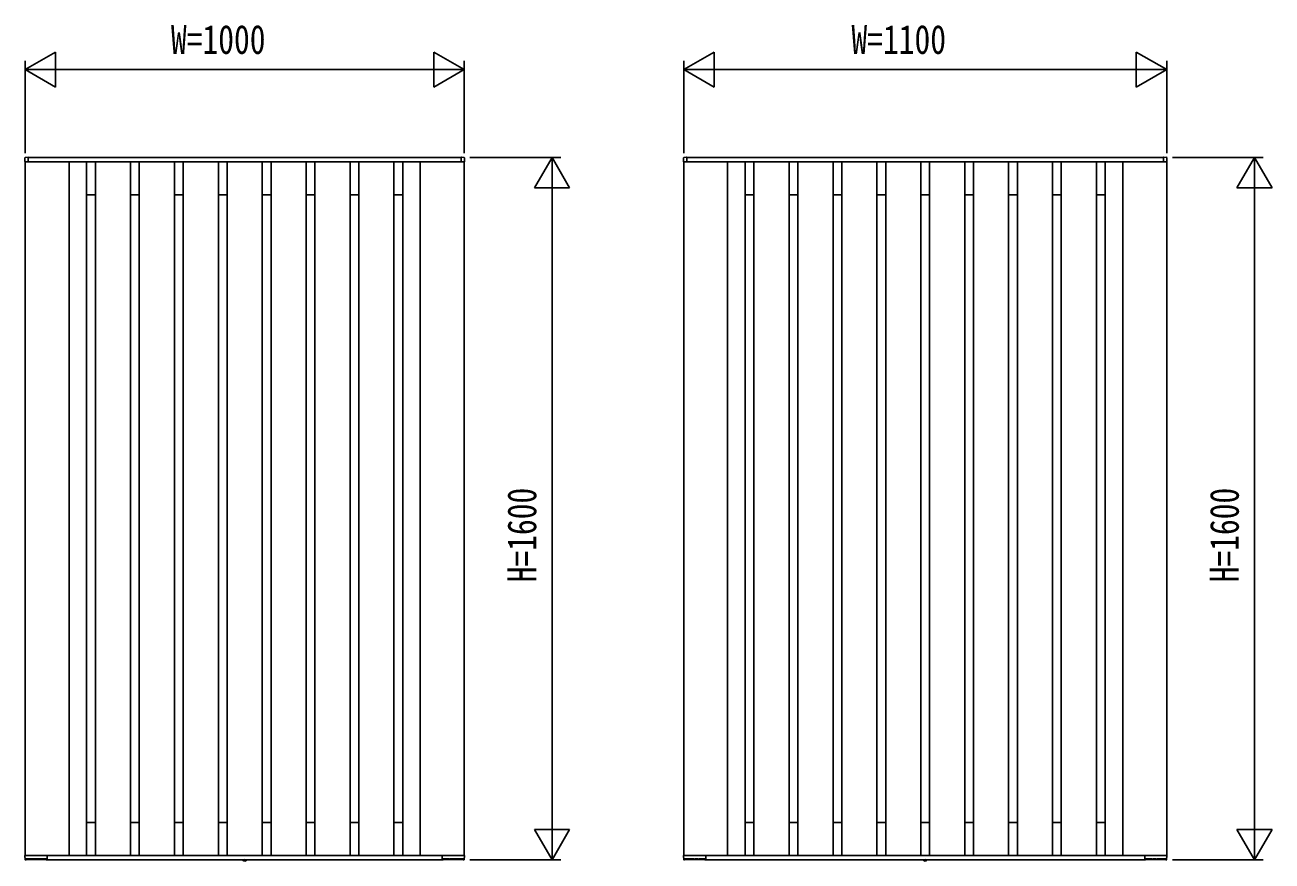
# Model space of a CAD drawing. Units: millimetres on the paper. Extents: x -297 to 297, y -210 to 210.
# Drawn here: x 5 to 147, y -26.5 to 68.7 of the extents above; entities that cross this region are included whole.
import ezdxf
from ezdxf.enums import TextEntityAlignment as Align

# ---------------------------------------------------------------- set-up
doc = ezdxf.new("R2010")
doc.units = ezdxf.units.MM
doc.layers.add('0-2_YKK_A1', color=4, linetype='Continuous')
doc.layers.add('0-3_YKK_D', color=6, linetype='Continuous')
doc.styles.add('ＭＳ ゴシック', font='')
doc.styles.get('ＭＳ ゴシック').set_extended_font_data('MS Gothic')

msp = doc.modelspace()

# ---------------------------------------------------------------- linework, layer by layer
at = {"layer": '0-2_YKK_A1'}
for p, q in [((4.976, 53.582), (4.976, 53.175)), ((5.001, 53.15), (5.001, -25.85)), ((5.001, 53.15), (55.001, 53.15)), ((5.001, 53.15), (5.336, 53.15)), ((5.047, 53.656), (5.325, 53.673)), ((5.336, 53.15), (5.336, 53.15)), ((5.351, 53.65), (54.651, 53.65)), ((5.351, 53.15), (5.351, 53.65)), ((5.351, 53.165), (5.351, 53.648)), ((10.001, 53.15), (10.001, -25.85)), ((12.001, 53.15), (12.001, -25.85)), ((13.001, 53.15), (13.001, -25.85)), ((17.001, 53.15), (17.001, -25.85)), ((18.001, 53.15), (18.001, -25.85)), ((22.001, 53.15), (22.001, -25.85)), ((23.001, 53.15), (23.001, -25.85)), ((27.001, 53.15), (27.001, -25.85)), ((28.001, 53.15), (28.001, -25.85)), ((32.001, 53.15), (32.001, -25.85)), ((33.001, 53.15), (33.001, -25.85)), ((37.001, 53.15), (37.001, -25.85)), ((38.001, 53.15), (38.001, -25.85)), ((42.001, 53.15), (42.001, -25.85)), ((43.001, 53.15), (43.001, -25.85)), ((47.001, 53.15), (47.001, -25.85)), ((48.001, 53.15), (48.001, -25.85)), ((50.001, 53.15), (50.001, -25.85)), ((54.651, 53.15), (54.651, 53.65)), ((54.651, 53.165), (54.651, 53.648)), ((55.001, 53.15), (54.666, 53.15)), ((54.666, 53.15), (54.666, 53.15)), ((54.956, 53.656), (54.678, 53.673)), ((55.001, 53.15), (55.001, -25.85)), ((55.026, 53.582), (55.026, 53.175)), ((79.976, 53.582), (79.976, 53.175)), ((80.001, 53.15), (80.001, -25.85)), ((80.001, 53.15), (135.001, 53.15)), ((80.001, 53.15), (80.336, 53.15)), ((80.047, 53.656), (80.325, 53.673)), ((80.336, 53.15), (80.336, 53.15)), ((80.351, 53.65), (134.651, 53.65)), ((80.351, 53.15), (80.351, 53.65)), ((80.351, 53.165), (80.351, 53.648)), ((85.001, 53.15), (85.001, -25.85)), ((87.001, 53.15), (87.001, -25.85)), ((88.001, 53.15), (88.001, -25.85)), ((92.001, 53.15), (92.001, -25.85)), ((93.001, 53.15), (93.001, -25.85)), ((97.001, 53.15), (97.001, -25.85)), ((98.001, 53.15), (98.001, -25.85)), ((102.001, 53.15), (102.001, -25.85)), ((103.001, 53.15), (103.001, -25.85)), ((107.001, 53.15), (107.001, -25.85)), ((108.001, 53.15), (108.001, -25.85)), ((112.001, 53.15), (112.001, -25.85)), ((113.001, 53.15), (113.001, -25.85)), ((117.001, 53.15), (117.001, -25.85)), ((118.001, 53.15), (118.001, -25.85)), ((122.001, 53.15), (122.001, -25.85)), ((123.001, 53.15), (123.001, -25.85)), ((127.001, 53.15), (127.001, -25.85)), ((128.001, 53.15), (128.001, -25.85)), ((130.001, 53.15), (130.001, -25.85)), ((134.651, 53.15), (134.651, 53.65)), ((134.651, 53.165), (134.651, 53.648)), ((135.001, 53.15), (134.666, 53.15)), ((134.666, 53.15), (134.666, 53.15)), ((134.956, 53.656), (134.678, 53.673)), ((135.001, 53.15), (135.001, -25.85)), ((135.026, 53.582), (135.026, 53.175)), ((12.001, 49.4), (13.001, 49.4)), ((17.001, 49.4), (18.001, 49.4)), ((22.001, 49.4), (23.001, 49.4)), ((27.001, 49.4), (28.001, 49.4)), ((32.001, 49.4), (33.001, 49.4)), ((37.001, 49.4), (38.001, 49.4)), ((42.001, 49.4), (43.001, 49.4)), ((47.001, 49.4), (48.001, 49.4)), ((87.001, 49.4), (88.001, 49.4)), ((92.001, 49.4), (93.001, 49.4)), ((97.001, 49.4), (98.001, 49.4)), ((102.001, 49.4), (103.001, 49.4)), ((107.001, 49.4), (108.001, 49.4)), ((112.001, 49.4), (113.001, 49.4)), ((117.001, 49.4), (118.001, 49.4)), ((122.001, 49.4), (123.001, 49.4)), ((127.001, 49.4), (128.001, 49.4)), ((12.001, -22.1), (13.001, -22.1)), ((17.001, -22.1), (18.001, -22.1)), ((22.001, -22.1), (23.001, -22.1)), ((27.001, -22.1), (28.001, -22.1)), ((32.001, -22.1), (33.001, -22.1)), ((37.001, -22.1), (38.001, -22.1)), ((42.001, -22.1), (43.001, -22.1)), ((47.001, -22.1), (48.001, -22.1)), ((87.001, -22.1), (88.001, -22.1)), ((92.001, -22.1), (93.001, -22.1)), ((97.001, -22.1), (98.001, -22.1)), ((102.001, -22.1), (103.001, -22.1)), ((107.001, -22.1), (108.001, -22.1)), ((112.001, -22.1), (113.001, -22.1)), ((117.001, -22.1), (118.001, -22.1)), ((122.001, -22.1), (123.001, -22.1)), ((127.001, -22.1), (128.001, -22.1)), ((5.007, -26.352), (4.978, -25.877)), ((5.001, -25.85), (55.001, -25.85)), ((7.486, -25.85), (5.003, -25.85)), ((5.069, -26.375), (5.032, -26.375)), ((5.094, -26.35), (5.096, -26.26)), ((5.095, -26.325), (7.41, -26.325)), ((6.141, -26.245), (5.112, -26.245)), ((6.157, -26.26), (6.158, -26.3)), ((6.244, -26.3), (6.244, -26.26)), ((6.593, -26.245), (6.26, -26.245)), ((6.609, -26.26), (6.609, -26.3)), ((6.695, -26.3), (6.696, -26.26)), ((7.393, -26.245), (6.712, -26.245)), ((7.207, -26.245), (7.208, -26.3)), ((7.409, -26.26), (7.41, -26.35)), ((7.476, -26.374), (7.435, -26.374)), ((7.501, -25.85), (7.501, -26.35)), ((7.501, -25.865), (7.501, -26.349)), ((7.501, -26.35), (52.501, -26.35)), ((29.806, -26.375), (29.81, -26.35)), ((29.806, -26.375), (29.814, -26.424)), ((29.806, -26.375), (30.197, -26.375)), ((29.81, -26.35), (30.193, -26.35)), ((30.197, -26.375), (30.188, -26.424)), ((30.197, -26.375), (30.193, -26.35)), ((52.501, -25.85), (52.501, -26.35)), ((52.501, -25.865), (52.501, -26.349)), ((52.516, -25.85), (55, -25.85)), ((52.526, -26.374), (52.568, -26.374)), ((52.594, -26.26), (52.593, -26.35)), ((54.908, -26.325), (52.593, -26.325)), ((52.61, -26.245), (53.291, -26.245)), ((52.796, -26.245), (52.795, -26.3)), ((53.308, -26.3), (53.307, -26.26)), ((53.394, -26.26), (53.394, -26.3)), ((53.41, -26.245), (53.743, -26.245)), ((53.759, -26.3), (53.759, -26.26)), ((53.846, -26.26), (53.845, -26.3)), ((53.862, -26.245), (54.891, -26.245)), ((54.908, -26.35), (54.907, -26.26)), ((54.933, -26.375), (54.971, -26.375)), ((54.996, -26.352), (55.025, -25.877)), ((80.007, -26.352), (79.978, -25.877)), ((80.001, -25.85), (135.001, -25.85)), ((82.486, -25.85), (80.003, -25.85)), ((80.069, -26.375), (80.032, -26.375)), ((80.094, -26.35), (80.096, -26.26)), ((80.095, -26.325), (82.41, -26.325)), ((81.141, -26.245), (80.112, -26.245)), ((81.157, -26.26), (81.158, -26.3)), ((81.244, -26.3), (81.244, -26.26)), ((81.593, -26.245), (81.26, -26.245)), ((81.609, -26.26), (81.609, -26.3)), ((81.695, -26.3), (81.696, -26.26)), ((82.393, -26.245), (81.712, -26.245)), ((82.207, -26.245), (82.208, -26.3)), ((82.409, -26.26), (82.41, -26.35)), ((82.476, -26.374), (82.435, -26.374)), ((82.501, -25.85), (82.501, -26.35)), ((82.501, -25.865), (82.501, -26.349)), ((82.501, -26.35), (132.501, -26.35)), ((107.306, -26.375), (107.31, -26.35)), ((107.306, -26.375), (107.314, -26.424)), ((107.306, -26.375), (107.697, -26.375)), ((107.31, -26.35), (107.693, -26.35)), ((107.697, -26.375), (107.688, -26.424)), ((107.697, -26.375), (107.693, -26.35)), ((132.501, -25.85), (132.501, -26.35)), ((132.501, -25.865), (132.501, -26.349)), ((132.516, -25.85), (135, -25.85)), ((132.526, -26.374), (132.568, -26.374)), ((132.594, -26.26), (132.593, -26.35)), ((134.908, -26.325), (132.593, -26.325)), ((132.61, -26.245), (133.291, -26.245)), ((132.796, -26.245), (132.795, -26.3)), ((133.308, -26.3), (133.307, -26.26)), ((133.394, -26.26), (133.394, -26.3)), ((133.41, -26.245), (133.743, -26.245)), ((133.759, -26.3), (133.759, -26.26)), ((133.846, -26.26), (133.845, -26.3)), ((133.862, -26.245), (134.891, -26.245)), ((134.908, -26.35), (134.907, -26.26)), ((134.933, -26.375), (134.971, -26.375)), ((134.996, -26.352), (135.025, -25.877))]:
    msp.add_line(p, q, dxfattribs=at)
for points in [[(5.112, -26.245), (5.105, -26.246), (5.101, -26.249), (5.099, -26.252), (5.097, -26.254), (5.096, -26.257), (5.096, -26.26)], [(6.157, -26.26), (6.157, -26.257), (6.156, -26.255), (6.155, -26.253), (6.153, -26.25), (6.151, -26.248), (6.147, -26.246), (6.141, -26.245)], [(6.26, -26.245), (6.253, -26.246), (6.249, -26.249), (6.247, -26.252), (6.245, -26.254), (6.245, -26.257), (6.244, -26.26)], [(6.609, -26.26), (6.608, -26.257), (6.608, -26.255), (6.607, -26.253), (6.605, -26.25), (6.602, -26.248), (6.599, -26.246), (6.593, -26.245)], [(6.712, -26.245), (6.705, -26.246), (6.701, -26.249), (6.699, -26.252), (6.697, -26.254), (6.696, -26.257), (6.696, -26.26)], [(7.409, -26.26), (7.408, -26.257), (7.408, -26.255), (7.407, -26.253), (7.405, -26.25), (7.402, -26.248), (7.399, -26.246), (7.393, -26.245)], [(29.886, -26.479), (29.944, -26.363), (30.001, -26.333)], [(30.116, -26.479), (30.059, -26.363), (30.001, -26.333)], [(52.594, -26.26), (52.594, -26.257), (52.595, -26.255), (52.596, -26.253), (52.598, -26.25), (52.6, -26.248), (52.604, -26.246), (52.61, -26.245)], [(53.291, -26.245), (53.298, -26.246), (53.302, -26.249), (53.304, -26.252), (53.306, -26.254), (53.306, -26.257), (53.307, -26.26)], [(53.394, -26.26), (53.394, -26.257), (53.395, -26.255), (53.396, -26.253), (53.398, -26.25), (53.4, -26.248), (53.404, -26.246), (53.41, -26.245)], [(53.743, -26.245), (53.749, -26.246), (53.753, -26.249), (53.756, -26.252), (53.757, -26.254), (53.758, -26.257), (53.759, -26.26)], [(53.846, -26.26), (53.846, -26.257), (53.847, -26.255), (53.848, -26.253), (53.85, -26.25), (53.852, -26.248), (53.856, -26.246), (53.862, -26.245)], [(54.891, -26.245), (54.898, -26.246), (54.902, -26.249), (54.904, -26.252), (54.906, -26.254), (54.906, -26.257), (54.907, -26.26)], [(80.112, -26.245), (80.105, -26.246), (80.101, -26.249), (80.099, -26.252), (80.097, -26.254), (80.096, -26.257), (80.096, -26.26)], [(81.157, -26.26), (81.157, -26.257), (81.156, -26.255), (81.155, -26.253), (81.153, -26.25), (81.151, -26.248), (81.147, -26.246), (81.141, -26.245)], [(81.26, -26.245), (81.253, -26.246), (81.249, -26.249), (81.247, -26.252), (81.245, -26.254), (81.245, -26.257), (81.244, -26.26)], [(81.609, -26.26), (81.608, -26.257), (81.608, -26.255), (81.607, -26.253), (81.605, -26.25), (81.602, -26.248), (81.599, -26.246), (81.593, -26.245)], [(81.712, -26.245), (81.705, -26.246), (81.701, -26.249), (81.699, -26.252), (81.697, -26.254), (81.696, -26.257), (81.696, -26.26)], [(82.409, -26.26), (82.408, -26.257), (82.408, -26.255), (82.407, -26.253), (82.405, -26.25), (82.402, -26.248), (82.399, -26.246), (82.393, -26.245)], [(107.386, -26.479), (107.444, -26.363), (107.501, -26.333)], [(107.616, -26.479), (107.559, -26.363), (107.501, -26.333)], [(132.594, -26.26), (132.594, -26.257), (132.595, -26.255), (132.596, -26.253), (132.598, -26.25), (132.6, -26.248), (132.604, -26.246), (132.61, -26.245)], [(133.291, -26.245), (133.298, -26.246), (133.302, -26.249), (133.304, -26.252), (133.306, -26.254), (133.306, -26.257), (133.307, -26.26)], [(133.394, -26.26), (133.394, -26.257), (133.395, -26.255), (133.396, -26.253), (133.398, -26.25), (133.4, -26.248), (133.404, -26.246), (133.41, -26.245)], [(133.743, -26.245), (133.749, -26.246), (133.753, -26.249), (133.756, -26.252), (133.757, -26.254), (133.758, -26.257), (133.759, -26.26)], [(133.846, -26.26), (133.846, -26.257), (133.847, -26.255), (133.848, -26.253), (133.85, -26.25), (133.852, -26.248), (133.856, -26.246), (133.862, -26.245)], [(134.891, -26.245), (134.898, -26.246), (134.902, -26.249), (134.904, -26.252), (134.906, -26.254), (134.906, -26.257), (134.907, -26.26)]]:
    msp.add_lwpolyline(points, dxfattribs=at)
for centre, radius, start, end in [((5.051, 53.582), 0.075, 93.5, 180), ((5.001, 53.175), 0.025, 180, 270), ((5.326, 53.648), 0.025, 0, 93.5), ((5.336, 53.165), 0.015, 270, 0), ((54.676, 53.648), 0.025, 86.5, 180), ((54.666, 53.165), 0.015, 180, 270), ((54.951, 53.582), 0.075, 0, 86.5), ((55.001, 53.175), 0.025, 270, 0), ((80.051, 53.582), 0.075, 93.5, 180), ((80.001, 53.175), 0.025, 180, 270), ((80.326, 53.648), 0.025, 0, 93.5), ((80.336, 53.165), 0.015, 270, 0), ((134.676, 53.648), 0.025, 86.5, 180), ((134.666, 53.165), 0.015, 180, 270), ((134.951, 53.582), 0.075, 0, 86.5), ((135.001, 53.175), 0.025, 270, 0), ((5.003, -25.875), 0.025, 90, 183.5), ((5.032, -26.35), 0.025, 183.5, 269.21081), ((5.069, -26.35), 0.025, 269.18971, 359), ((6.182, -26.3), 0.025, 181, 270), ((6.219, -26.3), 0.025, 270, 359), ((6.634, -26.3), 0.025, 181, 270), ((6.67, -26.3), 0.025, 270, 359), ((7.232, -26.3), 0.025, 181, 270), ((7.435, -26.349), 0.025, 181.0014, 270.00152), ((7.476, -26.349), 0.025, 270, 0), ((7.486, -25.865), 0.015, 0, 90), ((29.859, -26.416), 0.045, 190, 239.36409), ((30.001, -26.175), 0.325, 239.36409, 300.63591), ((30.144, -26.416), 0.045, 300.63591, 350), ((52.516, -25.865), 0.015, 90, 180), ((52.526, -26.349), 0.025, 180, 270), ((52.568, -26.349), 0.025, 269.99848, 358.9986), ((52.77, -26.3), 0.025, 270, 359), ((53.332, -26.3), 0.025, 181, 270), ((53.369, -26.3), 0.025, 270, 359), ((53.784, -26.3), 0.025, 181, 270), ((53.82, -26.3), 0.025, 270, 359), ((54.933, -26.35), 0.025, 181, 270.81029), ((54.971, -26.35), 0.025, 270.78919, 356.5), ((55, -25.875), 0.025, 356.5, 90), ((80.003, -25.875), 0.025, 90, 183.5), ((80.032, -26.35), 0.025, 183.5, 269.21081), ((80.069, -26.35), 0.025, 269.18971, 359), ((81.182, -26.3), 0.025, 181, 270), ((81.219, -26.3), 0.025, 270, 359), ((81.634, -26.3), 0.025, 181, 270), ((81.67, -26.3), 0.025, 270, 359), ((82.232, -26.3), 0.025, 181, 270), ((82.435, -26.349), 0.025, 181.0014, 270.00152), ((82.476, -26.349), 0.025, 270, 0), ((82.486, -25.865), 0.015, 0, 90), ((107.359, -26.416), 0.045, 190, 239.36409), ((107.501, -26.175), 0.325, 239.36409, 300.63591), ((107.644, -26.416), 0.045, 300.63591, 350), ((132.516, -25.865), 0.015, 90, 180), ((132.526, -26.349), 0.025, 180, 270), ((132.568, -26.349), 0.025, 269.99848, 358.9986), ((132.77, -26.3), 0.025, 270, 359), ((133.332, -26.3), 0.025, 181, 270), ((133.369, -26.3), 0.025, 270, 359), ((133.784, -26.3), 0.025, 181, 270), ((133.82, -26.3), 0.025, 270, 359), ((134.933, -26.35), 0.025, 181, 270.81029), ((134.971, -26.35), 0.025, 270.78919, 356.5), ((135, -25.875), 0.025, 356.5, 90)]:
    msp.add_arc(centre, radius, start, end, dxfattribs=at)
at = {"layer": '0-3_YKK_D'}
for p, q in [((5.001, 63.648), (8.465, 65.648)), ((8.465, 61.648), (8.465, 65.648)), ((55.001, 63.648), (51.537, 65.648)), ((51.537, 65.648), (51.537, 61.648)), ((80.001, 63.648), (83.465, 65.648)), ((83.465, 61.648), (83.465, 65.648)), ((135.001, 63.648), (131.537, 65.648)), ((131.537, 65.648), (131.537, 61.648)), ((5.001, 54.15), (5.001, 64.648)), ((55.001, 54.15), (55.001, 64.648)), ((80.001, 54.15), (80.001, 64.648)), ((135.001, 54.15), (135.001, 64.648)), ((5.001, 63.648), (8.465, 61.648)), ((5.001, 63.648), (11.93, 63.648)), ((9.001, 63.648), (51.001, 63.648)), ((55.001, 63.648), (48.073, 63.648)), ((55.001, 63.648), (51.537, 61.648)), ((80.001, 63.648), (83.465, 61.648)), ((80.001, 63.648), (86.93, 63.648)), ((84.001, 63.648), (131.001, 63.648)), ((135.001, 63.648), (128.073, 63.648)), ((135.001, 63.648), (131.537, 61.648)), ((55.651, 53.648), (66.001, 53.648)), ((65.001, 53.648), (63.001, 50.184)), ((65.001, 53.648), (67.001, 50.184)), ((65.001, 53.648), (65.001, 46.72)), ((135.651, 53.648), (146.001, 53.648)), ((145.001, 53.648), (143.001, 50.184)), ((145.001, 53.648), (147.001, 50.184)), ((145.001, 53.648), (145.001, 46.72)), ((63.001, 50.184), (67.001, 50.184)), ((143.001, 50.184), (147.001, 50.184)), ((65.001, 49.648), (65.001, -22.352)), ((145.001, 49.648), (145.001, -22.352)), ((65.001, -26.352), (65.001, -19.423)), ((145.001, -26.352), (145.001, -19.423)), ((65.001, -26.352), (63.001, -22.887)), ((67.001, -22.887), (63.001, -22.887)), ((65.001, -26.352), (67.001, -22.887)), ((145.001, -26.352), (143.001, -22.887)), ((147.001, -22.887), (143.001, -22.887)), ((145.001, -26.352), (147.001, -22.887)), ((55.651, -26.352), (66.001, -26.352)), ((135.651, -26.352), (146.001, -26.352))]:
    msp.add_line(p, q, dxfattribs=at)

# ---------------------------------------------------------------- texts
at = {"layer": '0-3_YKK_D', "style": 'ＭＳ ゴシック', "width": 0.8}
for s, p in [('W=1000', (21.601, 64.448)), ('W=1100', (99.101, 64.448))]:
    msp.add_text(s, height=3.299, dxfattribs=at).set_placement(p, align=Align.BOTTOM_LEFT)
for p in [(64.201, 5.248), (144.201, 5.248)]:
    msp.add_text('H=1600', height=3.299, rotation=90, dxfattribs=at).set_placement(p, align=Align.BOTTOM_LEFT)

doc.saveas('drawing.dxf')
